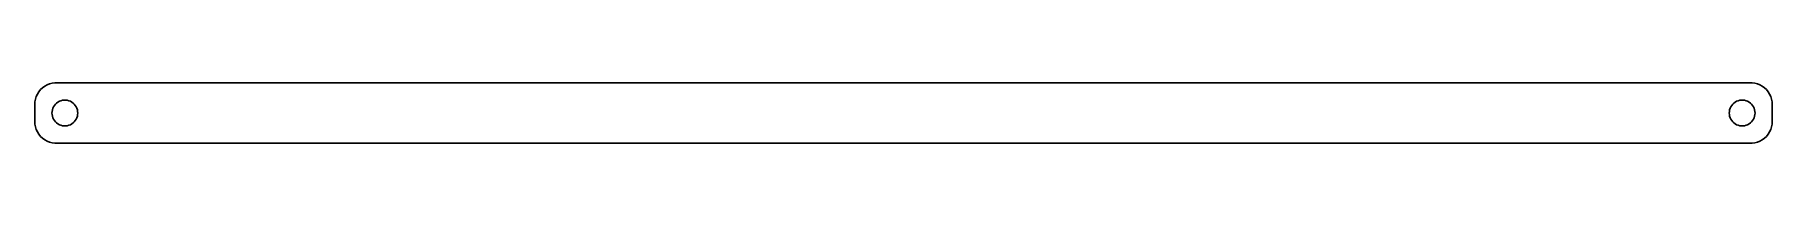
# Model space of a CAD drawing. Header units: metres. Extents: x -202 to 202, y 17 to 31.
import ezdxf

# ---------------------------------------------------------------- set-up
doc = ezdxf.new("R2010")
doc.units = ezdxf.units.M

msp = doc.modelspace()

# ---------------------------------------------------------------- linework, layer by layer
for p, q in [((-201.382, 28.4088), (-201.649, 27.8406)), ((-201.045, 28.9389), (-201.382, 28.4088)), ((-200.645, 29.4227), (-201.045, 28.9389)), ((-200.187, 29.8526), (-200.645, 29.4227)), ((-199.679, 30.2216), (-200.187, 29.8526)), ((-199.129, 30.5241), (-199.679, 30.2216)), ((-198.545, 30.7553), (-199.129, 30.5241)), ((-197.937, 30.9114), (-198.545, 30.7553)), ((-197.314, 30.9901), (-197.937, 30.9114)), ((197.314, 30.9901), (-197.314, 30.9901)), ((197.937, 30.9114), (197.314, 30.9901)), ((198.545, 30.7553), (197.937, 30.9114)), ((199.129, 30.5241), (198.545, 30.7553)), ((199.679, 30.2216), (199.129, 30.5241)), ((200.187, 29.8526), (199.679, 30.2216)), ((200.645, 29.4227), (200.187, 29.8526)), ((201.045, 28.9389), (200.645, 29.4227)), ((201.382, 28.4088), (201.045, 28.9389)), ((201.649, 27.8406), (201.382, 28.4088)), ((-201.961, 26.6267), (-202, 26)), ((-202, 26), (-202, 22)), ((-201.843, 27.2434), (-201.961, 26.6267)), ((-201.649, 27.8406), (-201.843, 27.2434)), ((-198, 24), (-197.976, 24.376)), ((-197.976, 24.376), (-197.906, 24.7461)), ((-197.906, 24.7461), (-197.789, 25.1044)), ((-197.789, 25.1044), (-197.629, 25.4453)), ((-197.629, 25.4453), (-197.427, 25.7634)), ((-197.427, 25.7634), (-197.187, 26.0536)), ((-197.187, 26.0536), (-196.912, 26.3115)), ((-196.912, 26.3115), (-196.607, 26.533)), ((-196.607, 26.533), (-196.277, 26.7145)), ((-196.277, 26.7145), (-195.927, 26.8532)), ((-195.927, 26.8532), (-195.562, 26.9469)), ((-195.562, 26.9469), (-195.188, 26.9941)), ((-195.188, 26.9941), (-194.812, 26.9941)), ((-194.812, 26.9941), (-194.438, 26.9469)), ((-194.438, 26.9469), (-194.073, 26.8532)), ((-194.073, 26.8532), (-193.723, 26.7145)), ((-193.723, 26.7145), (-193.393, 26.533)), ((-193.393, 26.533), (-193.088, 26.3115)), ((-193.088, 26.3115), (-192.813, 26.0536)), ((-192.813, 26.0536), (-192.573, 25.7634)), ((-192.573, 25.7634), (-192.371, 25.4453)), ((-192.371, 25.4453), (-192.211, 25.1044)), ((-192.211, 25.1044), (-192.094, 24.7461)), ((-192.094, 24.7461), (-192.024, 24.376)), ((-192.024, 24.376), (-192, 24)), ((192, 24), (192.024, 24.376)), ((192.024, 24.376), (192.094, 24.7461)), ((192.094, 24.7461), (192.211, 25.1044)), ((192.211, 25.1044), (192.371, 25.4453)), ((192.371, 25.4453), (192.573, 25.7634)), ((192.573, 25.7634), (192.813, 26.0536)), ((192.813, 26.0536), (193.088, 26.3115)), ((193.088, 26.3115), (193.393, 26.533)), ((193.393, 26.533), (193.723, 26.7145)), ((193.723, 26.7145), (194.073, 26.8532)), ((194.073, 26.8532), (194.438, 26.9469)), ((194.438, 26.9469), (194.812, 26.9941)), ((194.812, 26.9941), (195.188, 26.9941)), ((195.188, 26.9941), (195.562, 26.9469)), ((195.562, 26.9469), (195.927, 26.8532)), ((195.927, 26.8532), (196.277, 26.7145)), ((196.277, 26.7145), (196.607, 26.533)), ((196.607, 26.533), (196.912, 26.3115)), ((196.912, 26.3115), (197.187, 26.0536)), ((197.187, 26.0536), (197.427, 25.7634)), ((197.427, 25.7634), (197.629, 25.4453)), ((197.629, 25.4453), (197.789, 25.1044)), ((197.789, 25.1044), (197.906, 24.7461)), ((197.906, 24.7461), (197.976, 24.376)), ((197.976, 24.376), (198, 24)), ((201.843, 27.2434), (201.649, 27.8406)), ((201.961, 26.6267), (201.843, 27.2434)), ((202, 26), (201.961, 26.6267)), ((202, 22), (202, 26)), ((-202, 22), (-201.961, 21.3733)), ((-201.961, 21.3733), (-201.843, 20.7566)), ((-201.843, 20.7566), (-201.649, 20.1594)), ((-197.976, 23.624), (-198, 24)), ((-197.906, 23.2539), (-197.976, 23.624)), ((-197.789, 22.8956), (-197.906, 23.2539)), ((-197.629, 22.5547), (-197.789, 22.8956)), ((-197.427, 22.2366), (-197.629, 22.5547)), ((-197.187, 21.9464), (-197.427, 22.2366)), ((-196.912, 21.6885), (-197.187, 21.9464)), ((-196.607, 21.467), (-196.912, 21.6885)), ((-196.277, 21.2855), (-196.607, 21.467)), ((-195.927, 21.1468), (-196.277, 21.2855)), ((-195.562, 21.0531), (-195.927, 21.1468)), ((-195.188, 21.0059), (-195.562, 21.0531)), ((-194.812, 21.0059), (-195.188, 21.0059)), ((-194.438, 21.0531), (-194.812, 21.0059)), ((-194.073, 21.1468), (-194.438, 21.0531)), ((-193.723, 21.2855), (-194.073, 21.1468)), ((-193.393, 21.467), (-193.723, 21.2855)), ((-193.088, 21.6885), (-193.393, 21.467)), ((-192.813, 21.9464), (-193.088, 21.6885)), ((-192.573, 22.2366), (-192.813, 21.9464)), ((-192.371, 22.5547), (-192.573, 22.2366)), ((-192.211, 22.8956), (-192.371, 22.5547)), ((-192.094, 23.2539), (-192.211, 22.8956)), ((-192.024, 23.624), (-192.094, 23.2539)), ((-192, 24), (-192.024, 23.624)), ((192.024, 23.624), (192, 24)), ((192.094, 23.2539), (192.024, 23.624)), ((192.211, 22.8956), (192.094, 23.2539)), ((192.371, 22.5547), (192.211, 22.8956)), ((192.573, 22.2366), (192.371, 22.5547)), ((192.813, 21.9464), (192.573, 22.2366)), ((193.088, 21.6885), (192.813, 21.9464)), ((193.393, 21.467), (193.088, 21.6885)), ((193.723, 21.2855), (193.393, 21.467)), ((194.073, 21.1468), (193.723, 21.2855)), ((194.438, 21.0531), (194.073, 21.1468)), ((194.812, 21.0059), (194.438, 21.0531)), ((195.188, 21.0059), (194.812, 21.0059)), ((195.562, 21.0531), (195.188, 21.0059)), ((195.927, 21.1468), (195.562, 21.0531)), ((196.277, 21.2855), (195.927, 21.1468)), ((196.607, 21.467), (196.277, 21.2855)), ((196.912, 21.6885), (196.607, 21.467)), ((197.187, 21.9464), (196.912, 21.6885)), ((197.427, 22.2366), (197.187, 21.9464)), ((197.629, 22.5547), (197.427, 22.2366)), ((197.789, 22.8956), (197.629, 22.5547)), ((197.906, 23.2539), (197.789, 22.8956)), ((197.976, 23.624), (197.906, 23.2539)), ((198, 24), (197.976, 23.624)), ((201.649, 20.1594), (201.843, 20.7566)), ((201.843, 20.7566), (201.961, 21.3733)), ((201.961, 21.3733), (202, 22)), ((-201.649, 20.1594), (-201.382, 19.5912)), ((-201.382, 19.5912), (-201.045, 19.0611)), ((-201.045, 19.0611), (-200.645, 18.5773)), ((-200.645, 18.5773), (-200.187, 18.1474)), ((-200.187, 18.1474), (-199.679, 17.7784)), ((-199.679, 17.7784), (-199.129, 17.4759)), ((-199.129, 17.4759), (-198.545, 17.2447)), ((-198.545, 17.2447), (-197.937, 17.0886)), ((-197.937, 17.0886), (-197.314, 17.0099)), ((-197.314, 17.0099), (197.314, 17.0099)), ((197.314, 17.0099), (197.937, 17.0886)), ((197.937, 17.0886), (198.545, 17.2447)), ((198.545, 17.2447), (199.129, 17.4759)), ((199.129, 17.4759), (199.679, 17.7784)), ((199.679, 17.7784), (200.187, 18.1474)), ((200.187, 18.1474), (200.645, 18.5773)), ((200.645, 18.5773), (201.045, 19.0611)), ((201.045, 19.0611), (201.382, 19.5912)), ((201.382, 19.5912), (201.649, 20.1594))]:
    msp.add_line(p, q)

doc.saveas('drawing.dxf')
